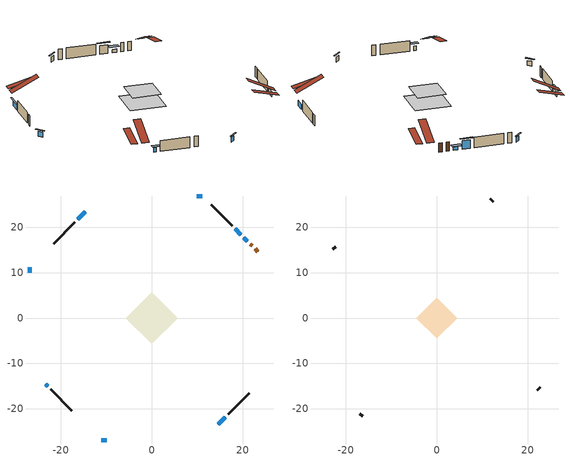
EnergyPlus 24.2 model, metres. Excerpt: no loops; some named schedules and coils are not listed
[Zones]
conditioned space
 floor outside (Floor1 construction): -5.71,0 0,5.71 5.71,0 0,-5.71 z0.61
 floor adiabatic (AdiabaticFloorConstruction): -5.71,0 0,5.71 5.71,0 0,-5.71 z0.61
 wall outside (AdiabaticWallConstruction 1): 23.32,14.62 22.74,15.21 / 22.08,15.86 21.67,16.27 z0.61:2.64
 wall outside (AdiabaticWallConstruction): -23.32,-14.62 -22.89,-15.06 z0.61:1.65; 21.02,16.93 20.27,17.67 z0.61:1.35; -11.12,-26.83 -9.95,-26.83 / -26.83,11.12 -26.83,9.95 / 11.12,26.83 9.95,26.83 / -14.62,23.32 -16.27,21.67 z0.61:1.73; 14.62,-23.32 16.14,-21.81 z0.61:1.83; 19.62,18.33 18.35,19.6 z0.61:2.59
 wall outside (Wall1 construction): 16.8,-21.15 21.43,-16.51 / -22.24,-15.71 -17.6,-20.35 / -16.93,21.02 -21.57,16.38 / 17.69,20.25 13.05,24.89 z0.61:3.05
 window (WindowConstruction 7): -23.32,-14.62 -22.89,-15.05 z0.61:1.65
 window (WindowConstruction): 21.02,16.93 20.27,17.67 z0.61:1.35
 window (WindowConstruction 1): -11.11,-26.83 -9.95,-26.83 z0.61:1.73
 window (WindowConstruction 2): 14.62,-23.32 16.14,-21.81 z0.61:1.83
 window (WindowConstruction 3): 19.62,18.33 18.35,19.6 z0.61:2.59
 window (WindowConstruction 4): -26.83,11.11 -26.83,9.95 z0.61:1.73
 window (WindowConstruction 5): 11.11,26.83 9.95,26.83 z0.61:1.73
 window (WindowConstruction 6): -14.62,23.32 -16.27,21.67 z0.61:1.73
 door (Door): 23.32,14.62 22.74,15.21 z0.61:2.64
 door (Door 1): 22.08,15.86 21.68,16.27 z0.61:2.64
 ceiling adiabatic (AdiabaticFloorConstruction): 0,-5.71 5.71,0 0,5.71 -5.71,0 z0.61
 roof outside (Roof1 construction): 12.13,-25.82,3.05 8.19,-21.88,4.44 7.18,-22.9,4.44 11.11,-26.83,3.05; -25.82,-12.13,3.05 -21.88,-8.19,4.44 -22.9,-7.18,4.44 -26.83,-11.11,3.05; -12.13,25.82,3.05 -8.19,21.88,4.44 -7.18,22.9,4.44 -11.11,26.83,3.05; 25.82,12.13,3.05 21.88,8.19,4.44 22.9,7.18,4.44 26.83,11.11,3.05
attic - vented
 floor to conditioned space (Floor2 construction Reversed): -4.47,0 0,4.47 4.47,0 0,-4.47 z3.05
 wall outside (Wall2 construction): 22.09,-15.85 22.72,-15.23 / -16.94,-21.01 -16.31,-21.63 / -22.23,15.72 -22.85,15.09 / 12.4,25.55 11.77,26.18 z0.61:3.05
 roof outside (Roof2 construction): 13.97,-23.98,3.05 9.74,-19.75,6.04 8.56,-20.94,6.04 12.78,-25.16,3.05; -23.98,-13.97,3.05 -19.75,-9.74,6.04 -20.94,-8.56,6.04 -25.16,-12.78,3.05; -13.97,23.98,3.05 -9.74,19.75,6.04 -8.56,20.94,6.04 -12.78,25.16,3.05; 23.98,13.97,3.05 19.75,9.74,6.04 20.94,8.56,6.04 25.16,12.78,3.05
shading: -22.53,-15.41 -23.68,-14.26 -24.35,-14.93 -23.2,-16.08 z2.16; 19.91,18.03 21.38,16.57 22.06,17.25 20.6,18.72 z1.86; -9.47,-26.83 -11.59,-26.83 -11.59,-27.16 -9.47,-27.16 z2.21; 17.97,19.97 19.99,17.96 20.26,18.22 18.24,20.24 z3.12; -26.83,9.47 -26.83,11.59 -27.16,11.59 -27.16,9.47 z2.21; 9.47,26.83 11.59,26.83 11.59,27.16 9.47,27.16 z2.21; -16.61,21.33 -14.28,23.66 -14.52,23.89 -16.85,21.57 z2.21
[Building]
Building 1: Terrain=Suburbs
[Site:Location]
Fredericton_NB: Latitude {deg}=45.87; Longitude {deg}=-66.54; Time Zone {hr}=-4; Elevation {m}=21; Keep Site Location Information=Yes
[Site:GroundTemperature:Shallow]
1.40444, -0.745387, -0.917552, 0.102649, 4.19819, 8.27465, 11.8087, 14.0475, 14.2377, 12.4168, 8.97287, 5.02146
[Site:WaterMainsTemperature]
Calculation Method=Schedule; Temperature Schedule=mains temperature schedule
[Material] Roughness=Rough; Thermal Absorptance=0.9
Name | Thickness {m} | Conductivity {W/m-K} | Density {kg/m3} | Specific Heat {J/kg-K} | Solar Absorptance | Visible Absorptance
asphalt or fiberglass shingles | 0.00635 | 0.162714 | 1121.4 | 1465.45 | 0.4 | 0.4
ceiling loosefill ins | 0.0846667 | 0.0480833 | 16.02 | 1046.75 | 0.7 | 0.7
ceiling stud and cavity | 0.1397 | 0.0852172 | 65.682 | 1177.47 | 0.7 | 0.7
door material | 0.04445 | 0.20624 | 512.64 | 1214.23 | 0.7 | 0.7
door material 1 | 0.04445 | 0.188738 | 512.64 | 1214.23 | 0.7 | 0.7
floor covering | 0.0127 | 9.015625 | 54.468 | 1339.84 | 0.6 | 0.6
floor covering 1 | 0.0127 | 0.0433444 | 54.468 | 1339.84 | 0.6 | 0.6
floor rigid ins; wall rigid ins | 0.512978 | 0.029427 | 32.04 | 1214.23 | 0.7 | 0.7
floor stud and cavity | 0.0889 | 0.259576 | 50.32683 | 1063.81 | 0.7 | 0.7
floor stud and cavity 1 | 0.1397 | 1.75129 | 37.0049 | 1207.88 | 0.7 | 0.7
furniture material conditioned space 1 | 0.1524 | 0.115458 | 640.8 | 1214.23 | 0.6 | 0.6
gypsum board | 0.0127 | 0.160291 | 801 | 837.4 | 0.6 | 0.6
osb sheathing 0.5 in. | 0.0127 | 0.115458 | 512.64 | 1214.23 | 0.7 | 0.7
osb sheathing 0.75 in. | 0.01905 | 0.115458 | 512.64 | 1214.23 | 0.7 | 0.7
roof stud and cavity | 0.2032 | 0.117042 | 78.34581 | 1123.46 | 0.7 | 0.7
wall stud and cavity | 0.1397 | 0.0924691 | 139.0536 | 1170.24 | 0.7 | 0.7
wall stud and cavity 1 | 0.0889 | 6.1454 | 50.32683 | 1063.81 | 0.6 | 0.6
wall stud and cavity 2 | 0.0889 | 0.380278 | 52.3479 | 1209.89 | 0.7 | 0.7
wall stud and cavity 3 | 0.0889 | 0.391764 | 83.0341 | 1211.67 | 0.7 | 0.7
wood siding | 0.0254 | 0.102417 | 544.68 | 1172.36 | 0.4 | 0.4
wood siding 1 | 0.00254 | 0.102417 | 544.68 | 1172.36 | 0.4 | 0.4
wood siding 2; wood siding 3 | 0.0254 | 0.102417 | 544.68 | 1172.36 | 0.7 | 0.7
[WindowMaterial:SimpleGlazingSystem]
Name | U-Factor {W/m2-K} | Solar Heat Gain Coefficient
WindowMaterial | 2.95767 | 0.63
WindowMaterial 1 | 2.99287 | 0.55
WindowMaterial 2 | 2.86625 | 0.59
WindowMaterial 3 | 5.411134 | 0.69
[Construction]
AdiabaticFloorConstruction: floor stud and cavity 1, floor rigid ins, osb sheathing 0.75 in., floor covering 1
AdiabaticWallConstruction: wood siding 2, wall rigid ins, wall stud and cavity 2, gypsum board
AdiabaticWallConstruction 1: wood siding 3, wall rigid ins, wall stud and cavity 2, gypsum board
Door: door material
Door 1: door material 1
Floor1 construction: floor stud and cavity, floor covering
Floor2 construction Reversed: gypsum board, ceiling stud and cavity, ceiling loosefill ins
furniture construction conditioned space 1: furniture material conditioned space 1
PartitionWallConstruction: gypsum board, wall stud and cavity 3, gypsum board
Roof1 construction: asphalt or fiberglass shingles, osb sheathing 0.75 in., roof stud and cavity, gypsum board
Roof2 construction: asphalt or fiberglass shingles
Wall1 construction: wood siding, osb sheathing 0.5 in., wall stud and cavity, gypsum board
Wall2 construction: wood siding 1, wall stud and cavity 1
WindowConstruction: WindowMaterial
WindowConstruction 1; WindowConstruction 2; WindowConstruction 4; WindowConstruction 5; WindowConstruction 6: WindowMaterial 1
WindowConstruction 3: WindowMaterial 2
WindowConstruction 7: WindowMaterial 3
[Zone] Multiplier=1; Part of Total Floor Area=Yes
Name | Volume {m3}
attic - vented | 18.8067
conditioned space | 239.4
[Space]
Name | Zone | Volume {m3}
attic - vented 1 | attic - vented | 18.8067
conditioned space 1 | conditioned space | 239.4
[ZoneInfiltration:EffectiveLeakageArea]
infil attic - vented 1: Zone or Space=attic - vented 1; Schedule=Always On Discrete; Effective Air Leakage Area {cm2}=1597.2; Stack Coefficient=0.000377348; Wind Coefficient=1.31247e-05
[ZoneMixing]
whole house fan mix: Zone or Space=attic - vented; Schedule=Always On Continuous; Design Flow Rate Calculation Method=Flow/Zone; Design Flow Rate {m3/s}=0; Source Zone or Space=conditioned space
[InternalMass] Zone or ZoneList=conditioned space; Space or SpaceList=conditioned space 1
Name | Construction | Surface Area {m2}
furniture mass conditioned space 1 | furniture construction conditioned space 1 | 52.1963
partition wall mass | PartitionWallConstruction | 130.491
[Lights]
interior lighting: Zone or ZoneList or Space or SpaceList=conditioned space 1; Schedule=interior lighting schedule; Design Level Calculation Method=LightingLevel; Lighting Level {W}=343.2; Return Air Fraction=0; Fraction Radiant=0.6; Fraction Visible=0.2; Fraction Replaceable=1
[People]
occupants: Zone or ZoneList or Space or SpaceList=conditioned space 1; Number of People Schedule=occupants schedule; Number of People Calculation Method=People; Number of People=3; Fraction Radiant=0.314171; Sensible Heat Fraction=0.56303; Activity Level Schedule=occupants activity schedule; Carbon Dioxide Generation Rate {m3/s-W}=0; Enable ASHRAE 55 Comfort Warnings=No; Mean Radiant Temperature Calculation Type=EnclosureAveraged
[ElectricEquipment] Zone or ZoneList or Space or SpaceList=conditioned space 1; Design Level Calculation Method=EquipmentLevel
Name | Schedule | Design Level {W} | Fraction Latent | Fraction Radiant | Fraction Lost
clothes dryer | clothes dryer schedule | 140.772 | 0.015 | 0.081 | 0.85
clothes washer | clothes washer schedule | 32.1985 | 0.03 | 0.162 | 0.7
cooking range | cooking range schedule | 215.147 | 0.08 | 0.432 | 0.2
dishwasher | dishwasher schedule | 66.8632 | 0.3 | 0.18 | 0.4
fridge | fridge schedule | 72.9452 | 0 | 0.6 | 0
mech vent house fan | mech vent house fan schedule | 0 | 0 | 0 | 1
mech vent house fan cfis | mech vent house fan cfis schedule | 0 | 0 | 0 | 0
misc plug loads | misc plug loads schedule | 494.7 | 0.045 | 0.513 | 0.1
whole house fan | Always On Discrete | 0 | 0 | 0 | 1
[OtherEquipment] Zone or ZoneList or Space or SpaceList=conditioned space 1; Design Level Calculation Method=EquipmentLevel
Name | Fuel Type | Schedule | Design Level {W} | Fraction Latent | Fraction Radiant | Fraction Lost
clothes dryer 1 | Electricity | clothes dryer schedule | 0 | 0.015 | 0.081 | 0.85
cooking range 1 | Electricity | cooking range schedule | 0 | 0.08 | 0.432 | 0.2
general water use latent | None | general water use schedule | 62.594 | 1 | 0 | 0
general water use sensible | None | general water use schedule | -61.6891 | 0 | 0.6 | 0
mech vent house fan latent load | None | Always On Discrete | 0 | 1 | 0 | 0
mech vent house fan sensible load | None | Always On Discrete | 0 | 0 | 0 | 0
water heater energy adjustment1 | Electricity | Always On Discrete | 0.01 | 0 | 0 | 1
[ZoneInfiltration:DesignFlowRate] Zone or ZoneList or Space or SpaceList=conditioned space 1; Schedule=Always On Discrete; Design Flow Rate Calculation Method=Flow/Zone; Design Flow Rate {m3/s}=0
infil flow; natural vent flow; whole house fan flow
[ZoneControl:Thermostat]
conditioned space Thermostat: Zone or ZoneList=conditioned space; Control Type Schedule=conditioned space Thermostat Schedule; Control 1=conditioned space temperature setpoint; Temperature Difference Between Cutout And Setpoint {deltaC}=0
[ThermostatSetpoint:DualSetpoint]
conditioned space temperature setpoint: Heating Setpoint Temperature Schedule=heating setpoint; Cooling Setpoint Temperature Schedule=cooling setpoint
[AirLoopHVAC:UnitarySystem]
unit heater unitary system: Control Type=Load; Controlling Zone or Thermostat Location=conditioned space; Dehumidification Control Type=None; Availability Schedule=Always On Discrete; Supply Fan=unit heater supply fan; Fan Placement=BlowThrough; Supply Air Fan Operating Mode Schedule=unit heater auto fan schedule; Heating Coil=unit heater htg coil; DX Heating Coil Sizing Ratio=1; Use DOAS DX Cooling Coil=No; Minimum Supply Air Temperature {C}=2; Latent Load Control=SensibleOnlyLoadControl; Cooling Supply Air Flow Rate Method=None; Heating Supply Air Flow Rate Method=SupplyAirFlowRate; Heating Supply Air Flow Rate {m3/s}=0.00141584; No Load Supply Air Flow Rate Method=SupplyAirFlowRate; No Load Supply Air Flow Rate {m3/s}=0; No Load Supply Air Flow Rate Control Set To Low Speed=Yes; Maximum Supply Air Temperature {C}=48.8889; Maximum Outdoor Dry-Bulb Temperature for Supplemental Heater Operation {C}=21; Ancillary On-Cycle Electric Power {W}=0; Ancillary Off-Cycle Electric Power {W}=0
[Zone equipment]
conditioned space: electric baseboard, unit heater unitary system
[Exterior:Lights]
exterior lighting: Schedule=exterior lighting schedule; Design Level {W}=75.6
[EnergyManagementSystem:Sensor] Output:Variable or Output:Meter Index Key=conditioned space
Name | Output:Variable or Output:Meter
conditioned_space_clg_unmet_s | Zone Cooling Setpoint Not Met Time
conditioned_space_htg_unmet_s | Zone Heating Setpoint Not Met Time
fridge_tin_s; tin_s; tin_s_1 | Zone Mean Air Temperature
tout_s | Zone Outdoor Air Drybulb Temperature
win_s | Zone Air Humidity Ratio
[Schedule:Constant]
Name | Hourly Value
Always On Continuous; mech vent house fan schedule; mech vent house fan cfis schedule; Always On Discrete | 1
occupants activity schedule | 117.228
fridge schedule; unit heater auto fan schedule | 0
[Schedule:Day:Interval]
interior lighting schedule day: No, 01:00, 0.108182, 04:00, 0.0901515, 05:00, 0.0991667, 06:00, 0.162273, 07:00, 0.270455, 08:00, 0.342576, 10:00, 0.369621, 11:00, 0.351591, 12:00, 0.333561, 13:00, 0.324545, 14:00, 0.31553, 15:00, 0.333561, 16:00, 0.369621, 17:00, 0.450758, 18:00, 0.585985, 19:00, 0.775303, 20:00, 0.955606, 21:00, 0.991667, 22:00, 0.712197, 23:00, 0.360606, 24:00, 0.162273
interior lighting schedule day 1: No, 01:00, 0.100909, 04:00, 0.0840909, 05:00, 0.0925, 06:00, 0.151364, 07:00, 0.252273, 08:00, 0.319545, 10:00, 0.344773, 11:00, 0.327955, 12:00, 0.311136, 13:00, 0.302727, 14:00, 0.294318, 15:00, 0.311136, 16:00, 0.344773, 17:00, 0.420455, 18:00, 0.546591, 19:00, 0.723182, 20:00, 0.891364, 21:00, 0.925, 22:00, 0.664318, 23:00, 0.336364, 24:00, 0.151364
interior lighting schedule day 2: No, 01:00, 0.0927273, 04:00, 0.0772727, 05:00, 0.085, 06:00, 0.139091, 07:00, 0.231818, 08:00, 0.293636, 10:00, 0.316818, 11:00, 0.301364, 12:00, 0.285909, 13:00, 0.278182, 14:00, 0.270455, 15:00, 0.285909, 16:00, 0.316818, 17:00, 0.386364, 18:00, 0.502273, 19:00, 0.664545, 20:00, 0.819091, 21:00, 0.85, 22:00, 0.610455, 23:00, 0.309091, 24:00, 0.139091
interior lighting schedule default day: No, 24:00, 0
[Schedule:Week:Daily]
interior lighting schedule Week Rule - Jan1-Jan27: interior lighting schedule day, interior lighting schedule day, interior lighting schedule day, interior lighting schedule day, interior lighting schedule day, interior lighting schedule day, interior lighting schedule day, interior lighting schedule default day, interior lighting schedule default day, interior lighting schedule default day, interior lighting schedule default day, interior lighting schedule default day
interior lighting schedule Week Rule - Jan28-Feb3: interior lighting schedule day, interior lighting schedule day, interior lighting schedule day, interior lighting schedule day, interior lighting schedule day 1, interior lighting schedule day 1, interior lighting schedule day 1, interior lighting schedule default day, interior lighting schedule default day, interior lighting schedule default day, interior lighting schedule default day, interior lighting schedule default day
interior lighting schedule Week Rule - Feb4-Feb24: interior lighting schedule day 1, interior lighting schedule day 1, interior lighting schedule day 1, interior lighting schedule day 1, interior lighting schedule day 1, interior lighting schedule day 1, interior lighting schedule day 1, interior lighting schedule default day, interior lighting schedule default day, interior lighting schedule default day, interior lighting schedule default day, interior lighting schedule default day
interior lighting schedule Week Rule - Feb25-Mar3: interior lighting schedule day 1, interior lighting schedule day 1, interior lighting schedule day 1, interior lighting schedule day 1, interior lighting schedule day 2, interior lighting schedule day 2, interior lighting schedule day 2, interior lighting schedule default day, interior lighting schedule default day, interior lighting schedule default day, interior lighting schedule default day, interior lighting schedule default day
interior lighting schedule Week Rule - Mar4-Mar31: interior lighting schedule day 2, interior lighting schedule day 2, interior lighting schedule day 2, interior lighting schedule day 2, interior lighting schedule day 2, interior lighting schedule day 2, interior lighting schedule day 2, interior lighting schedule default day, interior lighting schedule default day, interior lighting schedule default day, interior lighting schedule default day, interior lighting schedule default day
interior lighting schedule Week Rule - Apr1-Apr28: interior lighting schedule day 3, interior lighting schedule day 3, interior lighting schedule day 3, interior lighting schedule day 3, interior lighting schedule day 3, interior lighting schedule day 3, interior lighting schedule day 3, interior lighting schedule default day, interior lighting schedule default day, interior lighting schedule default day, interior lighting schedule default day, interior lighting schedule default day
interior lighting schedule Week Rule - Apr29-May5: interior lighting schedule day 3, interior lighting schedule day 3, interior lighting schedule day 4, interior lighting schedule day 4, interior lighting schedule day 4, interior lighting schedule day 4, interior lighting schedule day 4, interior lighting schedule default day, interior lighting schedule default day, interior lighting schedule default day, interior lighting schedule default day, interior lighting schedule default day
interior lighting schedule Week Rule - May6-May26: interior lighting schedule day 4, interior lighting schedule day 4, interior lighting schedule day 4, interior lighting schedule day 4, interior lighting schedule day 4, interior lighting schedule day 4, interior lighting schedule day 4, interior lighting schedule default day, interior lighting schedule default day, interior lighting schedule default day, interior lighting schedule default day, interior lighting schedule default day
interior lighting schedule Week Rule - May27-Jun2: interior lighting schedule day 4, interior lighting schedule day 4, interior lighting schedule day 4, interior lighting schedule day 4, interior lighting schedule day 4, interior lighting schedule day 5, interior lighting schedule day 5, interior lighting schedule default day, interior lighting schedule default day, interior lighting schedule default day, interior lighting schedule default day, interior lighting schedule default day
interior lighting schedule Week Rule - Jun3-Jun30: interior lighting schedule day 5, interior lighting schedule day 5, interior lighting schedule day 5, interior lighting schedule day 5, interior lighting schedule day 5, interior lighting schedule day 5, interior lighting schedule day 5, interior lighting schedule default day, interior lighting schedule default day, interior lighting schedule default day, interior lighting schedule default day, interior lighting schedule default day
interior lighting schedule Week Rule - Jul1-Jul28: interior lighting schedule day 6, interior lighting schedule day 6, interior lighting schedule day 6, interior lighting schedule day 6, interior lighting schedule day 6, interior lighting schedule day 6, interior lighting schedule day 6, interior lighting schedule default day, interior lighting schedule default day, interior lighting schedule default day, interior lighting schedule default day, interior lighting schedule default day
interior lighting schedule Week Rule - Jul29-Aug4: interior lighting schedule day 6, interior lighting schedule day 6, interior lighting schedule day 6, interior lighting schedule day 7, interior lighting schedule day 7, interior lighting schedule day 7, interior lighting schedule day 7, interior lighting schedule default day, interior lighting schedule default day, interior lighting schedule default day, interior lighting schedule default day, interior lighting schedule default day
interior lighting schedule Week Rule - Aug5-Aug25: interior lighting schedule day 7, interior lighting schedule day 7, interior lighting schedule day 7, interior lighting schedule day 7, interior lighting schedule day 7, interior lighting schedule day 7, interior lighting schedule day 7, interior lighting schedule default day, interior lighting schedule default day, interior lighting schedule default day, interior lighting schedule default day, interior lighting schedule default day
interior lighting schedule Week Rule - Aug26-Sep1: interior lighting schedule day 7, interior lighting schedule day 7, interior lighting schedule day 7, interior lighting schedule day 7, interior lighting schedule day 7, interior lighting schedule day 7, interior lighting schedule day 8, interior lighting schedule default day, interior lighting schedule default day, interior lighting schedule default day, interior lighting schedule default day, interior lighting schedule default day
interior lighting schedule Week Rule - Sep2-Sep29: interior lighting schedule day 8, interior lighting schedule day 8, interior lighting schedule day 8, interior lighting schedule day 8, interior lighting schedule day 8, interior lighting schedule day 8, interior lighting schedule day 8, interior lighting schedule default day, interior lighting schedule default day, interior lighting schedule default day, interior lighting schedule default day, interior lighting schedule default day
interior lighting schedule Week Rule - Sep30-Oct6: interior lighting schedule day 8, interior lighting schedule day 9, interior lighting schedule day 9, interior lighting schedule day 9, interior lighting schedule day 9, interior lighting schedule day 9, interior lighting schedule day 9, interior lighting schedule default day, interior lighting schedule default day, interior lighting schedule default day, interior lighting schedule default day, interior lighting schedule default day
interior lighting schedule Week Rule - Oct7-Oct27: interior lighting schedule day 9, interior lighting schedule day 9, interior lighting schedule day 9, interior lighting schedule day 9, interior lighting schedule day 9, interior lighting schedule day 9, interior lighting schedule day 9, interior lighting schedule default day, interior lighting schedule default day, interior lighting schedule default day, interior lighting schedule default day, interior lighting schedule default day
interior lighting schedule Week Rule - Oct28-Nov3: interior lighting schedule day 9, interior lighting schedule day 9, interior lighting schedule day 9, interior lighting schedule day 9, interior lighting schedule day 10, interior lighting schedule day 10, interior lighting schedule day 10, interior lighting schedule default day, interior lighting schedule default day, interior lighting schedule default day, interior lighting schedule default day, interior lighting schedule default day
interior lighting schedule Week Rule - Nov4-Nov24: interior lighting schedule day 10, interior lighting schedule day 10, interior lighting schedule day 10, interior lighting schedule day 10, interior lighting schedule day 10, interior lighting schedule day 10, interior lighting schedule day 10, interior lighting schedule default day, interior lighting schedule default day, interior lighting schedule default day, interior lighting schedule default day, interior lighting schedule default day
interior lighting schedule Week Rule - Nov25-Dec1: interior lighting schedule day 10, interior lighting schedule day 10, interior lighting schedule day 10, interior lighting schedule day 10, interior lighting schedule day 10, interior lighting schedule day 10, interior lighting schedule day 11, interior lighting schedule default day, interior lighting schedule default day, interior lighting schedule default day, interior lighting schedule default day, interior lighting schedule default day
interior lighting schedule Week Rule - Dec2-Dec31: interior lighting schedule day 11, interior lighting schedule day 11, interior lighting schedule day 11, interior lighting schedule day 11, interior lighting schedule day 11, interior lighting schedule day 11, interior lighting schedule day 11, interior lighting schedule default day, interior lighting schedule default day, interior lighting schedule default day, interior lighting schedule default day, interior lighting schedule default day
occupants schedule Week Rule - Jan1-Dec31: occupants schedule day, occupants schedule day, occupants schedule day, occupants schedule day, occupants schedule day, occupants schedule day, occupants schedule day, occupants schedule default day, occupants schedule default day, occupants schedule default day, occupants schedule default day, occupants schedule default day
clothes dryer schedule Week Rule - Jan1-Dec31: clothes dryer schedule day, clothes dryer schedule day, clothes dryer schedule day, clothes dryer schedule day, clothes dryer schedule day, clothes dryer schedule day, clothes dryer schedule day, clothes dryer schedule default day, clothes dryer schedule default day, clothes dryer schedule default day, clothes dryer schedule default day, clothes dryer schedule default day
clothes washer schedule Week Rule - Jan1-Dec31: clothes washer schedule day, clothes washer schedule day, clothes washer schedule day, clothes washer schedule day, clothes washer schedule day, clothes washer schedule day, clothes washer schedule day, clothes washer schedule default day, clothes washer schedule default day, clothes washer schedule default day, clothes washer schedule default day, clothes washer schedule default day
cooking range schedule Week Rule - Jan1-Dec31: cooking range schedule day, cooking range schedule day, cooking range schedule day, cooking range schedule day, cooking range schedule day, cooking range schedule day, cooking range schedule day, cooking range schedule default day, cooking range schedule default day, cooking range schedule default day, cooking range schedule default day, cooking range schedule default day
dishwasher schedule Week Rule - Jan1-Dec31: dishwasher schedule day, dishwasher schedule day, dishwasher schedule day, dishwasher schedule day, dishwasher schedule day, dishwasher schedule day, dishwasher schedule day, dishwasher schedule default day, dishwasher schedule default day, dishwasher schedule default day, dishwasher schedule default day, dishwasher schedule default day
misc plug loads schedule Week Rule - Jan1-Dec31: misc plug loads schedule day, misc plug loads schedule day, misc plug loads schedule day, misc plug loads schedule day, misc plug loads schedule day, misc plug loads schedule day, misc plug loads schedule day, misc plug loads schedule default day, misc plug loads schedule default day, misc plug loads schedule default day, misc plug loads schedule default day, misc plug loads schedule default day
general water use schedule Week Rule - Jan1-Dec31: general water use schedule day, general water use schedule day, general water use schedule day, general water use schedule day, general water use schedule day, general water use schedule day, general water use schedule day, general water use schedule default day, general water use schedule default day, general water use schedule default day, general water use schedule default day, general water use schedule default day
exterior lighting schedule Week Rule - Jan1-Jan27: exterior lighting schedule day, exterior lighting schedule day, exterior lighting schedule day, exterior lighting schedule day, exterior lighting schedule day, exterior lighting schedule day, exterior lighting schedule day, exterior lighting schedule default day, exterior lighting schedule default day, exterior lighting schedule default day, exterior lighting schedule default day, exterior lighting schedule default day
exterior lighting schedule Week Rule - Jan28-Feb3: exterior lighting schedule day, exterior lighting schedule day, exterior lighting schedule day, exterior lighting schedule day, exterior lighting schedule day 1, exterior lighting schedule day 1, exterior lighting schedule day 1, exterior lighting schedule default day, exterior lighting schedule default day, exterior lighting schedule default day, exterior lighting schedule default day, exterior lighting schedule default day
exterior lighting schedule Week Rule - Feb4-Feb24: exterior lighting schedule day 1, exterior lighting schedule day 1, exterior lighting schedule day 1, exterior lighting schedule day 1, exterior lighting schedule day 1, exterior lighting schedule day 1, exterior lighting schedule day 1, exterior lighting schedule default day, exterior lighting schedule default day, exterior lighting schedule default day, exterior lighting schedule default day, exterior lighting schedule default day
exterior lighting schedule Week Rule - Feb25-Mar3: exterior lighting schedule day 1, exterior lighting schedule day 1, exterior lighting schedule day 1, exterior lighting schedule day 1, exterior lighting schedule day 2, exterior lighting schedule day 2, exterior lighting schedule day 2, exterior lighting schedule default day, exterior lighting schedule default day, exterior lighting schedule default day, exterior lighting schedule default day, exterior lighting schedule default day
exterior lighting schedule Week Rule - Mar4-Mar31: exterior lighting schedule day 2, exterior lighting schedule day 2, exterior lighting schedule day 2, exterior lighting schedule day 2, exterior lighting schedule day 2, exterior lighting schedule day 2, exterior lighting schedule day 2, exterior lighting schedule default day, exterior lighting schedule default day, exterior lighting schedule default day, exterior lighting schedule default day, exterior lighting schedule default day
exterior lighting schedule Week Rule - Apr1-Apr28: exterior lighting schedule day 3, exterior lighting schedule day 3, exterior lighting schedule day 3, exterior lighting schedule day 3, exterior lighting schedule day 3, exterior lighting schedule day 3, exterior lighting schedule day 3, exterior lighting schedule default day, exterior lighting schedule default day, exterior lighting schedule default day, exterior lighting schedule default day, exterior lighting schedule default day
exterior lighting schedule Week Rule - Apr29-May5: exterior lighting schedule day 3, exterior lighting schedule day 3, exterior lighting schedule day 4, exterior lighting schedule day 4, exterior lighting schedule day 4, exterior lighting schedule day 4, exterior lighting schedule day 4, exterior lighting schedule default day, exterior lighting schedule default day, exterior lighting schedule default day, exterior lighting schedule default day, exterior lighting schedule default day
exterior lighting schedule Week Rule - May6-May26: exterior lighting schedule day 4, exterior lighting schedule day 4, exterior lighting schedule day 4, exterior lighting schedule day 4, exterior lighting schedule day 4, exterior lighting schedule day 4, exterior lighting schedule day 4, exterior lighting schedule default day, exterior lighting schedule default day, exterior lighting schedule default day, exterior lighting schedule default day, exterior lighting schedule default day
exterior lighting schedule Week Rule - May27-Jun2: exterior lighting schedule day 4, exterior lighting schedule day 4, exterior lighting schedule day 4, exterior lighting schedule day 4, exterior lighting schedule day 4, exterior lighting schedule day 5, exterior lighting schedule day 5, exterior lighting schedule default day, exterior lighting schedule default day, exterior lighting schedule default day, exterior lighting schedule default day, exterior lighting schedule default day
exterior lighting schedule Week Rule - Jun3-Jun30: exterior lighting schedule day 5, exterior lighting schedule day 5, exterior lighting schedule day 5, exterior lighting schedule day 5, exterior lighting schedule day 5, exterior lighting schedule day 5, exterior lighting schedule day 5, exterior lighting schedule default day, exterior lighting schedule default day, exterior lighting schedule default day, exterior lighting schedule default day, exterior lighting schedule default day
exterior lighting schedule Week Rule - Jul1-Jul28: exterior lighting schedule day 6, exterior lighting schedule day 6, exterior lighting schedule day 6, exterior lighting schedule day 6, exterior lighting schedule day 6, exterior lighting schedule day 6, exterior lighting schedule day 6, exterior lighting schedule default day, exterior lighting schedule default day, exterior lighting schedule default day, exterior lighting schedule default day, exterior lighting schedule default day
exterior lighting schedule Week Rule - Jul29-Aug4: exterior lighting schedule day 6, exterior lighting schedule day 6, exterior lighting schedule day 6, exterior lighting schedule day 7, exterior lighting schedule day 7, exterior lighting schedule day 7, exterior lighting schedule day 7, exterior lighting schedule default day, exterior lighting schedule default day, exterior lighting schedule default day, exterior lighting schedule default day, exterior lighting schedule default day
exterior lighting schedule Week Rule - Aug5-Aug25: exterior lighting schedule day 7, exterior lighting schedule day 7, exterior lighting schedule day 7, exterior lighting schedule day 7, exterior lighting schedule day 7, exterior lighting schedule day 7, exterior lighting schedule day 7, exterior lighting schedule default day, exterior lighting schedule default day, exterior lighting schedule default day, exterior lighting schedule default day, exterior lighting schedule default day
exterior lighting schedule Week Rule - Aug26-Sep1: exterior lighting schedule day 7, exterior lighting schedule day 7, exterior lighting schedule day 7, exterior lighting schedule day 7, exterior lighting schedule day 7, exterior lighting schedule day 7, exterior lighting schedule day 8, exterior lighting schedule default day, exterior lighting schedule default day, exterior lighting schedule default day, exterior lighting schedule default day, exterior lighting schedule default day
exterior lighting schedule Week Rule - Sep2-Sep29: exterior lighting schedule day 8, exterior lighting schedule day 8, exterior lighting schedule day 8, exterior lighting schedule day 8, exterior lighting schedule day 8, exterior lighting schedule day 8, exterior lighting schedule day 8, exterior lighting schedule default day, exterior lighting schedule default day, exterior lighting schedule default day, exterior lighting schedule default day, exterior lighting schedule default day
exterior lighting schedule Week Rule - Sep30-Oct6: exterior lighting schedule day 8, exterior lighting schedule day 9, exterior lighting schedule day 9, exterior lighting schedule day 9, exterior lighting schedule day 9, exterior lighting schedule day 9, exterior lighting schedule day 9, exterior lighting schedule default day, exterior lighting schedule default day, exterior lighting schedule default day, exterior lighting schedule default day, exterior lighting schedule default day
exterior lighting schedule Week Rule - Oct7-Oct27: exterior lighting schedule day 9, exterior lighting schedule day 9, exterior lighting schedule day 9, exterior lighting schedule day 9, exterior lighting schedule day 9, exterior lighting schedule day 9, exterior lighting schedule day 9, exterior lighting schedule default day, exterior lighting schedule default day, exterior lighting schedule default day, exterior lighting schedule default day, exterior lighting schedule default day
exterior lighting schedule Week Rule - Oct28-Nov3: exterior lighting schedule day 9, exterior lighting schedule day 9, exterior lighting schedule day 9, exterior lighting schedule day 9, exterior lighting schedule day 10, exterior lighting schedule day 10, exterior lighting schedule day 10, exterior lighting schedule default day, exterior lighting schedule default day, exterior lighting schedule default day, exterior lighting schedule default day, exterior lighting schedule default day
exterior lighting schedule Week Rule - Nov4-Nov24: exterior lighting schedule day 10, exterior lighting schedule day 10, exterior lighting schedule day 10, exterior lighting schedule day 10, exterior lighting schedule day 10, exterior lighting schedule day 10, exterior lighting schedule day 10, exterior lighting schedule default day, exterior lighting schedule default day, exterior lighting schedule default day, exterior lighting schedule default day, exterior lighting schedule default day
exterior lighting schedule Week Rule - Nov25-Dec1: exterior lighting schedule day 10, exterior lighting schedule day 10, exterior lighting schedule day 10, exterior lighting schedule day 10, exterior lighting schedule day 10, exterior lighting schedule day 10, exterior lighting schedule day 11, exterior lighting schedule default day, exterior lighting schedule default day, exterior lighting schedule default day, exterior lighting schedule default day, exterior lighting schedule default day
exterior lighting schedule Week Rule - Dec2-Dec31: exterior lighting schedule day 11, exterior lighting schedule day 11, exterior lighting schedule day 11, exterior lighting schedule day 11, exterior lighting schedule day 11, exterior lighting schedule day 11, exterior lighting schedule day 11, exterior lighting schedule default day, exterior lighting schedule default day, exterior lighting schedule default day, exterior lighting schedule default day, exterior lighting schedule default day
[Schedule:Year]
interior lighting schedule: interior lighting schedule Week Rule - Jan1-Jan27, 1, 1, 1, 27, interior lighting schedule Week Rule - Jan28-Feb3, 1, 28, 2, 3, interior lighting schedule Week Rule - Feb4-Feb24, 2, 4, 2, 24, interior lighting schedule Week Rule - Feb25-Mar3, 2, 25, 3, 3, interior lighting schedule Week Rule - Mar4-Mar31, 3, 4, 3, 31, interior lighting schedule Week Rule - Apr1-Apr28, 4, 1, 4, 28, interior lighting schedule Week Rule - Apr29-May5, 4, 29, 5, 5, interior lighting schedule Week Rule - May6-May26, 5, 6, 5, 26, interior lighting schedule Week Rule - May27-Jun2, 5, 27, 6, 2, interior lighting schedule Week Rule - Jun3-Jun30, 6, 3, 6, 30, interior lighting schedule Week Rule - Jul1-Jul28, 7, 1, 7, 28, interior lighting schedule Week Rule - Jul29-Aug4, 7, 29, 8, 4, interior lighting schedule Week Rule - Aug5-Aug25, 8, 5, 8, 25, interior lighting schedule Week Rule - Aug26-Sep1, 8, 26, 9, 1, interior lighting schedule Week Rule - Sep2-Sep29, 9, 2, 9, 29, interior lighting schedule Week Rule - Sep30-Oct6, 9, 30, 10, 6, interior lighting schedule Week Rule - Oct7-Oct27, 10, 7, 10, 27, interior lighting schedule Week Rule - Oct28-Nov3, 10, 28, 11, 3, interior lighting schedule Week Rule - Nov4-Nov24, 11, 4, 11, 24, interior lighting schedule Week Rule - Nov25-Dec1, 11, 25, 12, 1, interior lighting schedule Week Rule - Dec2-Dec31, 12, 2, 12, 31
occupants schedule: occupants schedule Week Rule - Jan1-Dec31, 1, 1, 12, 31
clothes dryer schedule: clothes dryer schedule Week Rule - Jan1-Dec31, 1, 1, 12, 31
clothes washer schedule: clothes washer schedule Week Rule - Jan1-Dec31, 1, 1, 12, 31
cooking range schedule: cooking range schedule Week Rule - Jan1-Dec31, 1, 1, 12, 31
dishwasher schedule: dishwasher schedule Week Rule - Jan1-Dec31, 1, 1, 12, 31
misc plug loads schedule: misc plug loads schedule Week Rule - Jan1-Dec31, 1, 1, 12, 31
general water use schedule: general water use schedule Week Rule - Jan1-Dec31, 1, 1, 12, 31
heating setpoint: heating setpoint Week Rule - Jan1-Dec31, 1, 1, 12, 31
cooling setpoint: cooling setpoint Week Rule - Jan1-Dec31, 1, 1, 12, 31
exterior lighting schedule: exterior lighting schedule Week Rule - Jan1-Jan27, 1, 1, 1, 27, exterior lighting schedule Week Rule - Jan28-Feb3, 1, 28, 2, 3, exterior lighting schedule Week Rule - Feb4-Feb24, 2, 4, 2, 24, exterior lighting schedule Week Rule - Feb25-Mar3, 2, 25, 3, 3, exterior lighting schedule Week Rule - Mar4-Mar31, 3, 4, 3, 31, exterior lighting schedule Week Rule - Apr1-Apr28, 4, 1, 4, 28, exterior lighting schedule Week Rule - Apr29-May5, 4, 29, 5, 5, exterior lighting schedule Week Rule - May6-May26, 5, 6, 5, 26, exterior lighting schedule Week Rule - May27-Jun2, 5, 27, 6, 2, exterior lighting schedule Week Rule - Jun3-Jun30, 6, 3, 6, 30, exterior lighting schedule Week Rule - Jul1-Jul28, 7, 1, 7, 28, exterior lighting schedule Week Rule - Jul29-Aug4, 7, 29, 8, 4, exterior lighting schedule Week Rule - Aug5-Aug25, 8, 5, 8, 25, exterior lighting schedule Week Rule - Aug26-Sep1, 8, 26, 9, 1, exterior lighting schedule Week Rule - Sep2-Sep29, 9, 2, 9, 29, exterior lighting schedule Week Rule - Sep30-Oct6, 9, 30, 10, 6, exterior lighting schedule Week Rule - Oct7-Oct27, 10, 7, 10, 27, exterior lighting schedule Week Rule - Oct28-Nov3, 10, 28, 11, 3, exterior lighting schedule Week Rule - Nov4-Nov24, 11, 4, 11, 24, exterior lighting schedule Week Rule - Nov25-Dec1, 11, 25, 12, 1, exterior lighting schedule Week Rule - Dec2-Dec31, 12, 2, 12, 31
[Schedule:Compact]
conditioned space Thermostat Schedule: Through: 12/31, For: AllDays, Until: 24:00, 4
mains temperature schedule: Through: 01/01, For: AllDays, Until: 24:00, 6.14222, Through: 01/02, For: AllDays, Until: 24:00, 6.07056, Through: 01/03, For: AllDays, Until: 24:00, 6.00056, Through: 01/04, For: AllDays, Until: 24:00, 5.93111, Through: 01/05, For: AllDays, Until: 24:00, 5.86333, Through: 01/06, For: AllDays, Until: 24:00, 5.79611, Through: 01/07, For: AllDays, Until: 24:00, 5.73056, Through: 01/08, For: AllDays, Until: 24:00, 5.66611, Through: 01/09, For: AllDays, Until: 24:00, 5.60278, Through: 01/10, For: AllDays, Until: 24:00, 5.54056, Through: 01/11, For: AllDays, Until: 24:00, 5.48, Through: 01/12, For: AllDays, Until: 24:00, 5.42056, Through: 01/13, For: AllDays, Until: 24:00, 5.36222, Through: 01/14, For: AllDays, Until: 24:00, 5.30556, Through: 01/15, For: AllDays, Until: 24:00, 5.25, Through: 01/16, For: AllDays, Until: 24:00, 5.19611, Through: 01/17, For: AllDays, Until: 24:00, 5.14333, Through: 01/18, For: AllDays, Until: 24:00, 5.09167, Through: 01/19, For: AllDays, Until: 24:00, 5.04167, Through: 01/20, For: AllDays, Until: 24:00, 4.99333, Through: 01/21, For: AllDays, Until: 24:00, 4.94611, Through: 01/22, For: AllDays, Until: 24:00, 4.90056, Through: 01/23, For: AllDays, Until: 24:00, 4.85611, Through: 01/24, For: AllDays, Until: 24:00, 4.81389, Through: 01/25, For: AllDays, Until: 24:00, 4.77222, Through: 01/26, For: AllDays, Until: 24:00, 4.73278, Through: 01/27, For: AllDays, Until: 24:00, 4.69444, Through: 01/28, For: AllDays, Until: 24:00, 4.65778, Through: 01/29, For: AllDays, Until: 24:00, 4.62278, Through: 01/30, For: AllDays, Until: 24:00, 4.58889, Through: 01/31, For: AllDays, Until: 24:00, 4.55667, Through: 02/01, For: AllDays, Until: 24:00, 4.52611, Through: 02/02, For: AllDays, Until: 24:00, 4.49722, Through: 02/03, For: AllDays, Until: 24:00, 4.47, Through: 02/04, For: AllDays, Until: 24:00, 4.44389, Through: 02/05, For: AllDays, Until: 24:00, 4.42, Through: 02/06, For: AllDays, Until: 24:00, 4.39722, Through: 02/07, For: AllDays, Until: 24:00, 4.37611, Through: 02/08, For: AllDays, Until: 24:00, 4.35722, Through: 02/09, For: AllDays, Until: 24:00, 4.33944, Through: 02/10, For: AllDays, Until: 24:00, 4.32333, Through: 02/11, For: AllDays, Until: 24:00, 4.30889, Through: 02/12, For: AllDays, Until: 24:00, 4.29556, Through: 02/13, For: AllDays, Until: 24:00, 4.28444, Through: 02/14, For: AllDays, Until: 24:00, 4.275, Through: 02/15, For: AllDays, Until: 24:00, 4.26722, Through: 02/16, For: AllDays, Until: 24:00, 4.26056, Through: 02/17, For: AllDays, Until: 24:00, 4.25611, Through: 02/18, For: AllDays, Until: 24:00, 4.25333, Through: 02/19, For: AllDays, Until: 24:00, 4.25167, Through: 02/20, For: AllDays, Until: 24:00, 4.25222, Through: 02/21, For: AllDays, Until: 24:00, 4.25389, Through: 02/22, For: AllDays, Until: 24:00, 4.25778, Through: 02/23, For: AllDays, Until: 24:00, 4.26278, Through: 02/24, For: AllDays, Until: 24:00, 4.27, Through: 02/25, For: AllDays, Until: 24:00, 4.27833, Through: 02/26, For: AllDays, Until: 24:00, 4.28889, Through: 02/27, For: AllDays, Until: 24:00, 4.30056, Through: 02/28, For: AllDays, Until: 24:00, 4.31389, Through: 03/01, For: AllDays, Until: 24:00, 4.32944, Through: 03/02, For: AllDays, Until: 24:00, 4.34611, Through: 03/03, For: AllDays, Until: 24:00, 4.36444, Through: 03/04, For: AllDays, Until: 24:00, 4.38444, Through: 03/05, For: AllDays, Until: 24:00, 4.40611, Through: 03/06, For: AllDays, Until: 24:00, 4.42944, Through: 03/07, For: AllDays, Until: 24:00, 4.45389, Through: 03/08, For: AllDays, Until: 24:00, 4.48056, Through: 03/09, For: AllDays, Until: 24:00, 4.50833, Through: 03/10, For: AllDays, Until: 24:00, 4.53778, Through: 03/11, For: AllDays, Until: 24:00, 4.56889, Through: 03/12, For: AllDays, Until: 24:00, 4.60167, Through: 03/13, For: AllDays, Until: 24:00, 4.63611, Through: 03/14, For: AllDays, Until: 24:00, 4.67167, Through: 03/15, For: AllDays, Until: 24:00, 4.70889, Through: 03/16, For: AllDays, Until: 24:00, 4.74778, Through: 03/17, For: AllDays, Until: 24:00, 4.78833, Through: 03/18, For: AllDays, Until: 24:00, 4.83, Through: 03/19, For: AllDays, Until: 24:00, 4.87333, Through: 03/20, For: AllDays, Until: 24:00, 4.91833, Through: 03/21, For: AllDays, Until: 24:00, 4.96444, Through: 03/22, For: AllDays, Until: 24:00, 5.01222, Through: 03/23, For: AllDays, Until: 24:00, 5.06111, Through: 03/24, For: AllDays, Until: 24:00, 5.11167, Through: 03/25, For: AllDays, Until: 24:00, 5.16389, Through: 03/26, For: AllDays, Until: 24:00, 5.21722, Through: 03/27, For: AllDays, Until: 24:00, 5.27167, Through: 03/28, For: AllDays, Until: 24:00, 5.32778, Through: 03/29, For: AllDays, Until: 24:00, 5.385, Through: 03/30, For: AllDays, Until: 24:00, 5.44389, Through: 03/31, For: AllDays, Until: 24:00, 5.50333, Through: 04/01, For: AllDays, Until: 24:00, 5.565, Through: 04/02, For: AllDays, Until: 24:00, 5.62722, Through: 04/03, For: AllDays, Until: 24:00, 5.69111, Through: 04/04, For: AllDays, Until: 24:00, 5.75611, Through: 04/05, For: AllDays, Until: 24:00, 5.82222, Through: 04/06, For: AllDays, Until: 24:00, 5.88944, Through: 04/07, For: AllDays, Until: 24:00, 5.95833, Through: 04/08, For: AllDays, Until: 24:00, 6.02778, Through: 04/09, For: AllDays, Until: 24:00, 6.09833, Through: 04/10, For: AllDays, Until: 24:00, 6.17056, Through: 04/11, For: AllDays, Until: 24:00, 6.24333, Through: 04/12, For: AllDays, Until: 24:00, 6.31778, Through: 04/13, For: AllDays, Until: 24:00, 6.39278, Through: 04/14, For: AllDays, Until: 24:00, 6.46889, Through: 04/15, For: AllDays, Until: 24:00, 6.54611, Through: 04/16, For: AllDays, Until: 24:00, 6.62389, Through: 04/17, For: AllDays, Until: 24:00, 6.70278, Through: 04/18, For: AllDays, Until: 24:00, 6.78278, Through: 04/19, For: AllDays, Until: 24:00, 6.86389, Through: 04/20, For: AllDays, Until: 24:00, 6.94556, Through: 04/21, For: AllDays, Until: 24:00, 7.02833, Through: 04/22, For: AllDays, Until: 24:00, 7.11167, Through: 04/23, For: AllDays, Until: 24:00, 7.19556, Through: 04/24, For: AllDays, Until: 24:00, 7.28056, Through: 04/25, For: AllDays, Until: 24:00, 7.36667, Through: 04/26, For: AllDays, Until: 24:00, 7.45333, Through: 04/27, For: AllDays, Until: 24:00, 7.54056, Through: 04/28, For: AllDays, Until: 24:00, 7.62833, Through: 04/29, For: AllDays, Until: 24:00, 7.71667, Through: 04/30, For: AllDays, Until: 24:00, 7.80611, Through: 05/01, For: AllDays, Until: 24:00, 7.89556, Through: 05/02, For: AllDays, Until: 24:00, 7.98611, Through: 05/03, For: AllDays, Until: 24:00, 8.07667, Through: 05/04, For: AllDays, Until: 24:00, 8.16833, Through: 05/05, For: AllDays, Until: 24:00, 8.26, Through: 05/06, For: AllDays, Until: 24:00, 8.35222, Through: 05/07, For: AllDays, Until: 24:00, 8.445, Through: 05/08, For: AllDays, Until: 24:00, 8.53833, Through: 05/09, For: AllDays, Until: 24:00, 8.63222, Through: 05/10, For: AllDays, Until: 24:00, 8.72611, Through: 05/11, For: AllDays, Until: 24:00, 8.82, Through: 05/12, For: AllDays, Until: 24:00, 8.915, Through: 05/13, For: AllDays, Until: 24:00, 9.00944, Through: 05/14, For: AllDays, Until: 24:00, 9.10444, Through: 05/15, For: AllDays, Until: 24:00, 9.2, Through: 05/16, For: AllDays, Until: 24:00, 9.29556, Through: 05/17, For: AllDays, Until: 24:00, 9.39111, Through: 05/18, For: AllDays, Until: 24:00, 9.48667, Through: 05/19, For: AllDays, Until: 24:00, 9.58278, Through: 05/20, For: AllDays, Until: 24:00, 9.67889, Through: 05/21, For: AllDays, Until: 24:00, 9.77444, Through: 05/22, For: AllDays, Until: 24:00, 9.87056, Through: 05/23, For: AllDays, Until: 24:00, 9.96667, Through: 05/24, For: AllDays, Until: 24:00, 10.0628, Through: 05/25, For: AllDays, Until: 24:00, 10.1583, Through: 05/26, For: AllDays, Until: 24:00, 10.2544, Through: 05/27, For: AllDays, Until: 24:00, 10.35, Through: 05/28, For: AllDays, Until: 24:00, 10.4456, Through: 05/29, For: AllDays, Until: 24:00, 10.5406, Through: 05/30, For: AllDays, Until: 24:00, 10.6361, Through: 05/31, For: AllDays, Until: 24:00, 10.7306, Through: 06/01, For: AllDays, Until: 24:00, 10.8256, Through: 06/02, For: AllDays, Until: 24:00, 10.92, Through: 06/03, For: AllDays, Until: 24:00, 11.0139, Through: 06/04, For: AllDays, Until: 24:00, 11.1072, Through: 06/05, For: AllDays, Until: 24:00, 11.2006, Through: 06/06, For: AllDays, Until: 24:00, 11.2933, Through: 06/07, For: AllDays, Until: 24:00, 11.3861, Through: 06/08, For: AllDays, Until: 24:00, 11.4778, Through: 06/09, For: AllDays, Until: 24:00, 11.5694, Through: 06/10, For: AllDays, Until: 24:00, 11.6606, Through: 06/11, For: AllDays, Until: 24:00, 11.7506, Through: 06/12, For: AllDays, Until: 24:00, 11.8406, Through: 06/13, For: AllDays, Until: 24:00, 11.93, Through: 06/14, For: AllDays, Until: 24:00, 12.0183, Through: 06/15, For: AllDays, Until: 24:00, 12.1067, Through: 06/16, For: AllDays, Until: 24:00, 12.1939, Through: 06/17, For: AllDays, Until: 24:00, 12.2806, Through: 06/18, For: AllDays, Until: 24:00, 12.3661, Through: 06/19, For: AllDays, Until: 24:00, 12.4517, Through: 06/20, For: AllDays, Until: 24:00, 12.5356, Through: 06/21, For: AllDays, Until: 24:00, 12.6194, Through: 06/22, For: AllDays, Until: 24:00, 12.7022, Through: 06/23, For: AllDays, Until: 24:00, 12.7839, Through: 06/24, For: AllDays, Until: 24:00, 12.865, Through: 06/25, For: AllDays, Until: 24:00, 12.945, Through: 06/26, For: AllDays, Until: 24:00, 13.0244, Through: 06/27, For: AllDays, Until: 24:00, 13.1028, Through: 06/28, For: AllDays, Until: 24:00, 13.18, Through: 06/29, For: AllDays, Until: 24:00, 13.2561, Through: 06/30, For: AllDays, Until: 24:00, 13.3311, Through: 07/01, For: AllDays, Until: 24:00, 13.4056, Through: 07/02, For: AllDays, Until: 24:00, 13.4789, Through: 07/03, For: AllDays, Until: 24:00, 13.5511, Through: 07/04, For: AllDays, Until: 24:00, 13.6217, Through: 07/05, For: AllDays, Until: 24:00, 13.6917, Through: 07/06, For: AllDays, Until: 24:00, 13.7606, Through: 07/07, For: AllDays, Until: 24:00, 13.8278, Through: 07/08, For: AllDays, Until: 24:00, 13.8944, Through: 07/09, For: AllDays, Until: 24:00, 13.9594, Through: 07/10, For: AllDays, Until: 24:00, 14.0233, Through: 07/11, For: AllDays, Until: 24:00, 14.0861, Through: 07/12, For: AllDays, Until: 24:00, 14.1478, Through: 07/13, For: AllDays, Until: 24:00, 14.2078, Through: 07/14, For: AllDays, Until: 24:00, 14.2667, Through: 07/15, For: AllDays, Until: 24:00, 14.3244, Through: 07/16, For: AllDays, Until: 24:00, 14.3806, Through: 07/17, For: AllDays, Until: 24:00, 14.4356, Through: 07/18, For: AllDays, Until: 24:00, 14.4889, Through: 07/19, For: AllDays, Until: 24:00, 14.5411, Through: 07/20, For: AllDays, Until: 24:00, 14.5917, Through: 07/21, For: AllDays, Until: 24:00, 14.6411, Through: 07/22, For: AllDays, Until: 24:00, 14.6889, Through: 07/23, For: AllDays, Until: 24:00, 14.7356, Through: 07/24, For: AllDays, Until: 24:00, 14.7806, Through: 07/25, For: AllDays, Until: 24:00, 14.8239, Through: 07/26, For: AllDays, Until: 24:00, 14.8661, Through: 07/27, For: AllDays, Until: 24:00, 14.9067, Through: 07/28, For: AllDays, Until: 24:00, 14.9456, Through: 07/29, For: AllDays, Until: 24:00, 14.9833, Through: 07/30, For: AllDays, Until: 24:00, 15.0194, Through: 07/31, For: AllDays, Until: 24:00, 15.0539, Through: 08/01, For: AllDays, Until: 24:00, 15.0867, Through: 08/02, For: AllDays, Until: 24:00, 15.1183, Through: 08/03, For: AllDays, Until: 24:00, 15.1483, Through: 08/04, For: AllDays, Until: 24:00, 15.1761, Through: 08/05, For: AllDays, Until: 24:00, 15.2028, Through: 08/06, For: AllDays, Until: 24:00, 15.2283, Through: 08/07, For: AllDays, Until: 24:00, 15.2517, Through: 08/08, For: AllDays, Until: 24:00, 15.2733, Through: 08/09, For: AllDays, Until: 24:00, 15.2939, Through: 08/10, For: AllDays, Until: 24:00, 15.3122, Through: 08/11, For: AllDays, Until: 24:00, 15.3294, Through: 08/12, For: AllDays, Until: 24:00, 15.345, Through: 08/13, For: AllDays, Until: 24:00, 15.3583, Through: 08/14, For: AllDays, Until: 24:00, 15.3706, Through: 08/15, For: AllDays, Until: 24:00, 15.3811, Through: 08/16, For: AllDays, Until: 24:00, 15.39, Through: 08/17, For: AllDays, Until: 24:00, 15.3972, Through: 08/18, For: AllDays, Until: 24:00, 15.4028, Through: 08/19, For: AllDays, Until: 24:00, 15.4067, Through: 08/20, For: AllDays, Until: 24:00, 15.4089, Through: 08/21, For: AllDays, Until: 24:00, 15.4094, Through: 08/22, For: AllDays, Until: 24:00, 15.4083, Through: 08/23, For: AllDays, Until: 24:00, 15.4056, Through: 08/24, For: AllDays, Until: 24:00, 15.4017, Through: 08/25, For: AllDays, Until: 24:00, 15.3956, Through: 08/26, For: AllDays, Until: 24:00, 15.3878, Through: 08/27, For: AllDays, Until: 24:00, 15.3783, Through: 08/28, For: AllDays, Until: 24:00, 15.3672, Through: 08/29, For: AllDays, Until: 24:00, 15.355, Through: 08/30, For: AllDays, Until: 24:00, 15.3406, Through: 08/31, For: AllDays, Until: 24:00, 15.325, Through: 09/01, For: AllDays, Until: 24:00, 15.3072, Through: 09/02, For: AllDays, Until: 24:00, 15.2883, Through: 09/03, For: AllDays, Until: 24:00, 15.2678, Through: 09/04, For: AllDays, Until: 24:00, 15.245, Through: 09/05, For: AllDays, Until: 24:00, 15.2211, Through: 09/06, For: AllDays, Until: 24:00, 15.1956, Through: 09/07, For: AllDays, Until: 24:00, 15.1689, Through: 09/08, For: AllDays, Until: 24:00, 15.14, Through: 09/09, For: AllDays, Until: 24:00, 15.1094, Through: 09/10, For: AllDays, Until: 24:00, 15.0778, Through: 09/11, For: AllDays, Until: 24:00, 15.0444, Through: 09/12, For: AllDays, Until: 24:00, 15.0094, Through: 09/13, For: AllDays, Until: 24:00, 14.9728, Through: 09/14, For: AllDays, Until: 24:00, 14.935, Through: 09/15, For: AllDays, Until: 24:00, 14.8956, Through: 09/16, For: AllDays, Until: 24:00, 14.8544, Through: 09/17, For: AllDays, Until: 24:00, 14.8122, Through: 09/18, For: AllDays, Until: 24:00, 14.7683, Through: 09/19, For: AllDays, Until: 24:00, 14.7228, Through: 09/20, For: AllDays, Until: 24:00, 14.6756, Through: 09/21, For: AllDays, Until: 24:00, 14.6278, Through: 09/22, For: AllDays, Until: 24:00, 14.5778, Through: 09/23, For: AllDays, Until: 24:00, 14.5267, Through: 09/24, For: AllDays, Until: 24:00, 14.4739, Through: 09/25, For: AllDays, Until: 24:00, 14.42, Through: 09/26, For: AllDays, Until: 24:00, 14.365, Through: 09/27, For: AllDays, Until: 24:00, 14.3083, Through: 09/28, For: AllDays, Until: 24:00, 14.2506, Through: 09/29, For: AllDays, Until: 24:00, 14.1911, Through: 09/30, For: AllDays, Until: 24:00, 14.1306, Through: 10/01, For: AllDays, Until: 24:00, 14.0689, Through: 10/02, For: AllDays, Until: 24:00, 14.0056, Through: 10/03, For: AllDays, Until: 24:00, 13.9417, Through: 10/04, For: AllDays, Until: 24:00, 13.8761, Through: 10/05, For: AllDays, Until: 24:00, 13.8094, Through: 10/06, For: AllDays, Until: 24:00, 13.7417, Through: 10/07, For: AllDays, Until: 24:00, 13.6722, Through: 10/08, For: AllDays, Until: 24:00, 13.6022, Through: 10/09, For: AllDays, Until: 24:00, 13.5311, Through: 10/10, For: AllDays, Until: 24:00, 13.4583, Through: 10/11, For: AllDays, Until: 24:00, 13.385, Through: 10/12, For: AllDays, Until: 24:00, 13.3106, Through: 10/13, For: AllDays, Until: 24:00, 13.235, Through: 10/14, For: AllDays, Until: 24:00, 13.1583, Through: 10/15, For: AllDays, Until: 24:00, 13.0806, Through: 10/16, For: AllDays, Until: 24:00, 13.0022, Through: 10/17, For: AllDays, Until: 24:00, 12.9228, Through: 10/18, For: AllDays, Until: 24:00, 12.8428, Through: 10/19, For: AllDays, Until: 24:00, 12.7611, Through: 10/20, For: AllDays, Until: 24:00, 12.6789, Through: 10/21, For: AllDays, Until: 24:00, 12.5961, Through: 10/22, For: AllDays, Until: 24:00, 12.5122, Through: 10/23, For: AllDays, Until: 24:00, 12.4278, Through: 10/24, For: AllDays, Until: 24:00, 12.3422, Through: 10/25, For: AllDays, Until: 24:00, 12.2561, Through: 10/26, For: AllDays, Until: 24:00, 12.1694, Through: 10/27, For: AllDays, Until: 24:00, 12.0822, Through: 10/28, For: AllDays, Until: 24:00, 11.9939, Through: 10/29, For: AllDays, Until: 24:00, 11.905, Through: 10/30, For: AllDays, Until: 24:00, 11.8156, Through: 10/31, For: AllDays, Until: 24:00, 11.7256, Through: 11/01, For: AllDays, Until: 24:00, 11.635, Through: 11/02, For: AllDays, Until: 24:00, 11.5439, Through: 11/03, For: AllDays, Until: 24:00, 11.4522, Through: 11/04, For: AllDays, Until: 24:00, 11.36, Through: 11/05, For: AllDays, Until: 24:00, 11.2678, Through: 11/06, For: AllDays, Until: 24:00, 11.1744, Through: 11/07, For: AllDays, Until: 24:00, 11.0811, Through: 11/08, For: AllDays, Until: 24:00, 10.9878, Through: 11/09, For: AllDays, Until: 24:00, 10.8933, Through: 11/10, For: AllDays, Until: 24:00, 10.7989, Through: 11/11, For: AllDays, Until: 24:00, 10.7044, Through: 11/12, For: AllDays, Until: 24:00, 10.6094, Through: 11/13, For: AllDays, Until: 24:00, 10.5144, Through: 11/14, For: AllDays, Until: 24:00, 10.4189, Through: 11/15, For: AllDays, Until: 24:00, 10.3233, Through: 11/16, For: AllDays, Until: 24:00, 10.2278, Through: 11/17, For: AllDays, Until: 24:00, 10.1317, Through: 11/18, For: AllDays, Until: 24:00, 10.0361, Through: 11/19, For: AllDays, Until: 24:00, 9.94, Through: 11/20, For: AllDays, Until: 24:00, 9.84389, Through: 11/21, For: AllDays, Until: 24:00, 9.74778, Through: 11/22, For: AllDays, Until: 24:00, 9.65222, Through: 11/23, For: AllDays, Until: 24:00, 9.55611, Through: 11/24, For: AllDays, Until: 24:00, 9.46, Through: 11/25, For: AllDays, Until: 24:00, 9.36444, Through: 11/26, For: AllDays, Until: 24:00, 9.26889, Through: 11/27, For: AllDays, Until: 24:00, 9.17333, Through: 11/28, For: AllDays, Until: 24:00, 9.07833, Through: 11/29, For: AllDays, Until: 24:00, 8.98333, Through: 11/30, For: AllDays, Until: 24:00, 8.88833, Through: 12/01, For: AllDays, Until: 24:00, 8.79389, Through: 12/02, For: AllDays, Until: 24:00, 8.7, Through: 12/03, For: AllDays, Until: 24:00, 8.60611, Through: 12/04, For: AllDays, Until: 24:00, 8.51222, Through: 12/05, For: AllDays, Until: 24:00, 8.41944, Through: 12/06, For: AllDays, Until: 24:00, 8.32667, Through: 12/07, For: AllDays, Until: 24:00, 8.23444, Through: 12/08, For: AllDays, Until: 24:00, 8.14278, Through: 12/09, For: AllDays, Until: 24:00, 8.05167, Through: 12/10, For: AllDays, Until: 24:00, 7.96056, Through: 12/11, For: AllDays, Until: 24:00, 7.87056, Through: 12/12, For: AllDays, Until: 24:00, 7.78111, Through: 12/13, For: AllDays, Until: 24:00, 7.69222, Through: 12/14, For: AllDays, Until: 24:00, 7.60333, Through: 12/15, For: AllDays, Until: 24:00, 7.51611, Through: 12/16, For: AllDays, Until: 24:00, 7.42889, Through: 12/17, For: AllDays, Until: 24:00, 7.34278, Through: 12/18, For: AllDays, Until: 24:00, 7.25722, Through: 12/19, For: AllDays, Until: 24:00, 7.17222, Through: 12/20, For: AllDays, Until: 24:00, 7.08833, Through: 12/21, For: AllDays, Until: 24:00, 7.005, Through: 12/22, For: AllDays, Until: 24:00, 6.92278, Through: 12/23, For: AllDays, Until: 24:00, 6.84111, Through: 12/24, For: AllDays, Until: 24:00, 6.76056, Through: 12/25, For: AllDays, Until: 24:00, 6.68111, Through: 12/26, For: AllDays, Until: 24:00, 6.60222, Through: 12/27, For: AllDays, Until: 24:00, 6.52444, Through: 12/28, For: AllDays, Until: 24:00, 6.44722, Through: 12/29, For: AllDays, Until: 24:00, 6.37167, Through: 12/30, For: AllDays, Until: 24:00, 6.29667, Through: 12/31, For: AllDays, Until: 24:00, 6.22278
